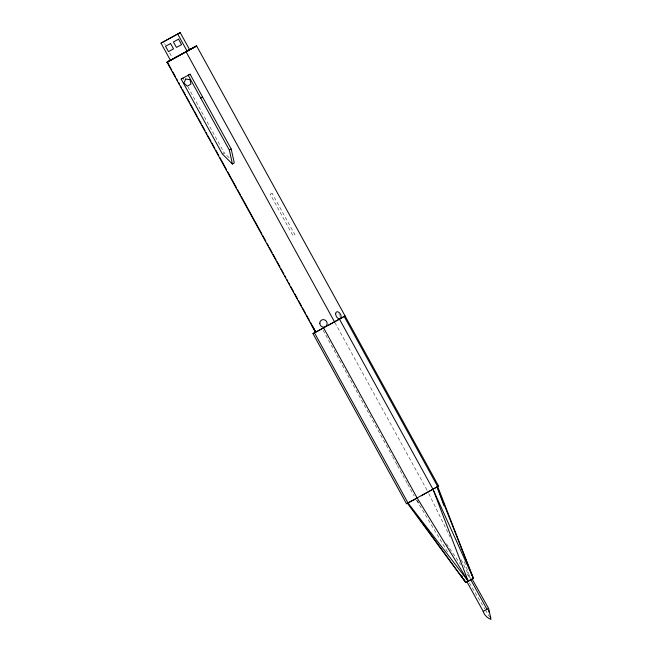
<?xml version="1.0" encoding="UTF-8"?>
<svg xmlns="http://www.w3.org/2000/svg" width="652" height="652" viewBox="0 0 652 652"><rect width="100%" height="100%" fill="white"/><g stroke="black" fill="none" stroke-linecap="round" stroke-linejoin="round"><path stroke-width="0.49" stroke-dasharray="3.26 2.44" d="M222.324 153.945L224.182 152.87L229.577 158.24M416.75 500.214L419.603 504.395M446.408 543.711L460.662 564.624M466.938 573.825L470.353 578.846M416.644 500.271L448.715 553.964M469.383 582.847L484.811 608.96M485.324 609.824L488.927 615.92M334.883 322.528L427.435 490.874M323.058 330.197L392.105 455.789M392.594 456.677L397.003 464.697M397.492 465.585L402.39 474.493M402.879 475.381L407.288 483.401M407.777 484.289L414.142 495.87M164.443 43.423L165.38 45.135M169.61 52.828L171.965 57.107M183.049 78.036L184.011 79.788M187.857 86.789L224.182 152.87M428.812 493.58L450.092 537.085M461.176 559.742L470.923 579.685M464.363 561.682L470.239 577.786M338.714 313.832A3.83 2.07 60.9 0 1 339.26 314.663M339.676 315.568A3.83 2.07 60.9 0 1 339.937 316.473M272.096 193.269L270.213 194.272L293.05 235.804L294.932 234.802L272.096 193.269"/><path stroke-width="0.98" d="M344.851 316.024L315.503 332.292L167.018 62.209L170.808 59.911M417.158 498.03L323.628 327.899L312.96 333.596L406.481 503.711L417.158 498.03L468.234 581.25L473.376 578.397L437.728 486.612L344.199 316.481L345.071 315.951M312.96 333.596L315.739 331.958M406.481 503.711L407.353 503.181L465.781 582.538L468.234 581.25L433.001 489.285L339.472 319.162L344.199 316.481M421.265 495.781L438.6 486.082L196.586 45.868L188.583 50.131M438.6 486.082L407.997 502.969L314.468 332.846M466.897 581.926L472.423 578.911M483.213 611.364A7.971 4.442 40.9 0 0 490.989 619.4L488.625 608.381L483.213 611.364L467.011 581.894M170.474 60.367L161.011 43.162L180.213 32.6L189.667 49.805L167.018 62.209M161.011 43.162L180.213 32.6M189.61 49.699L170.416 60.261M181.191 79.12L190.066 74.206L231.207 149.039L234.288 162.951L232.43 164.027L222.324 153.945L181.191 79.12L183.049 78.036M190.066 74.206L188.208 75.29L229.349 150.115L232.43 164.027M200.718 98.044L202.576 96.969M229.349 150.115L231.207 149.039M186.065 51.81L196.586 45.868M339.472 319.162L327.736 325.65M170.865 60.008L167.075 62.307L196.651 45.974L188.64 50.237M175.306 57.555L177.083 56.569M188.526 50.294L189.667 49.805M443.988 505.773L437.084 486.824L473.376 578.397L472.154 579.041L488.584 608.397M468.234 581.25L407.997 502.969L465.781 582.538L463.719 579.074M461.649 575.61L462.684 577.338M312.463 326.293L312.161 325.772L315.584 332.064L312.854 326.978M177.719 34.051L187.181 51.247M186.032 51.736L334.549 321.892M470.809 579.824L487.011 609.294M167.254 61.875L171.72 70M172.698 71.777L175.641 77.123M176.619 78.908L177.597 80.693M178.575 82.47L179.561 84.255M180.539 86.04L181.517 87.816M182.495 89.601L185.437 94.947M186.415 96.732L189.357 102.079M190.335 103.855L193.277 109.202M194.255 110.987L197.189 116.333M198.175 118.118L201.109 123.456M202.087 125.241L205.03 130.587M206.008 132.372L206.994 134.149M207.972 135.934L210.906 141.28M211.892 143.065L214.826 148.411M215.804 150.188L218.746 155.535M219.724 157.319L226.586 169.797M227.564 171.574L236.383 187.613M237.361 189.398L240.303 194.744M241.281 196.521L261.851 233.946M262.829 235.731L265.772 241.077M267.238 243.75L268.225 245.535M269.203 247.312L272.137 252.658M273.123 254.443L276.057 259.789M277.035 261.566L279.977 266.912M280.955 268.697L283.897 274.044M284.875 275.829L285.853 277.605M286.839 279.39L287.817 281.175M288.795 282.952L289.773 284.737M290.751 286.521L293.693 291.868M294.671 293.644L297.614 298.991M298.592 300.776L301.534 306.122M302.512 307.907L305.446 313.253M306.432 315.03L309.366 320.377M310.344 322.161L315.25 331.069M433.001 489.285L473.376 578.397M490.508 617.974A7.971 0.815 77.1 0 1 490.002 616.23M489.041 612.244A7.971 0.815 77.1 0 1 488.65 610.28M185.722 79.022L183.97 83.024L187.222 86.178L190.971 84.132L190.05 79.707L185.722 79.022M178.575 39.153L173.432 41.956L176.431 47.409L181.574 44.605L178.575 39.153M170.579 43.521L165.535 46.276L168.477 51.622L173.522 48.876L170.579 43.521M319.798 323.213A3.83 3.619 59.8 0 0 325.315 326.742A3.83 3.619 59.8 0 0 325.299 320.205A3.83 3.619 59.8 0 0 319.798 323.213M335.65 313.718A3.83 2.347 61.6 0 0 339.651 318.82A3.83 2.347 61.6 0 0 339.888 313.294A3.83 2.347 61.6 0 0 335.65 313.718"/></g></svg>
